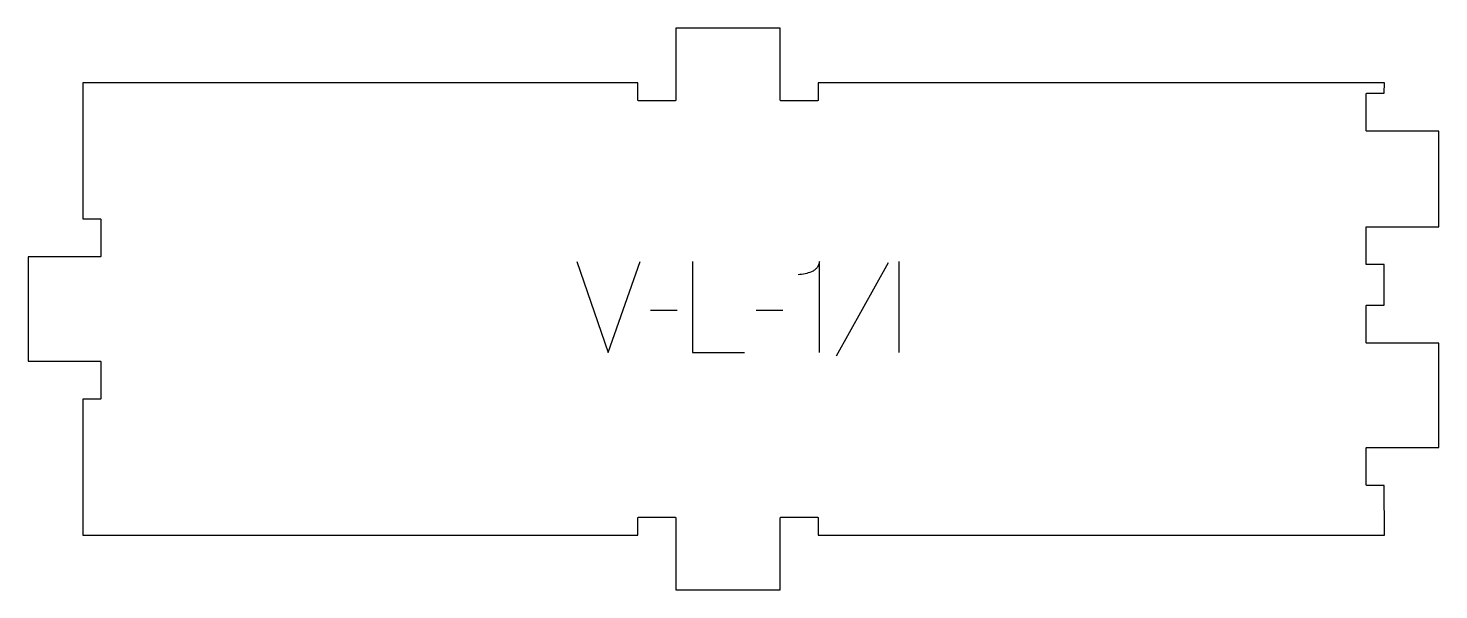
# Model space of a CAD drawing. Extents: x 0 to 466, y 0 to 186.
import ezdxf

# ---------------------------------------------------------------- set-up
doc = ezdxf.new("R2010")
doc.units = 0
doc.layers.add('1_ANYTOOL_1MMDEEP_LABELS_S', color=2, linetype='CONTINUOUS')
doc.layers.add('4_ANYTOOL_CUTTHROUGH_OUTSI', color=5, linetype='CONTINUOUS')

msp = doc.modelspace()

# ---------------------------------------------------------------- linework, layer by layer
at = {"layer": '1_ANYTOOL_1MMDEEP_LABELS_S'}
for p, q in [((283.940999, 107.946771), (266.755285, 77.175342)), ((287.455285, 108.4182), (287.455285, 78.4182)), ((214.212428, 92.303914), (205.426714, 92.2182)), ((249.098142, 92.303914), (240.312428, 92.2182))]:
    msp.add_line(p, q, dxfattribs=at)
for points in [[(181.083856, 108.4182), (191.455285, 78.4182), (201.998142, 108.4182)], [(219.355285, 108.4182), (219.355285, 78.4182), (236.455285, 78.4182)]]:
    msp.add_lwpolyline(points, dxfattribs=at)
msp.add_lwpolyline([(261.226714, 78.4182), (261.226714, 108.461057, -0.057478), (260.96269, 107.368089, -0.075801), (260.423142, 106.387842, -0.075474), (259.60769, 105.603968, -0.055107), (258.612428, 105.053914, -0.039607), (256.470187, 104.354402, -0.05918), (254.240999, 104.089628)], format="xyb", dxfattribs=at)
at = {"layer": '4_ANYTOOL_CUTTHROUGH_OUTSI'}
msp.add_lwpolyline([(260.805593, 18), (447.761378, 18), (447.717149, 34.5), (441.966479, 34.5, -0.414214), (441.716479, 34.75), (441.716479, 46.75, -0.414214), (441.966479, 47), (465.716479, 47), (465.716479, 81.5), (441.966479, 81.5, -0.414214), (441.716479, 81.75), (441.716479, 93.75, -0.414214), (441.966479, 94), (447.716479, 94), (447.716479, 107.411), (441.966479, 107.411, -0.414214), (441.716479, 107.661), (441.716479, 119.661, -0.414214), (441.966479, 119.911), (465.716479, 119.911), (465.716479, 151.5), (441.966479, 151.5, -0.414214), (441.716479, 151.75), (441.716479, 163.75, -0.414214), (441.966479, 164), (447.719311, 164), (447.759184, 167.5), (260.805593, 167.5), (260.805593, 161.75, -0.414214), (260.555593, 161.5), (248.555593, 161.5, -0.414214), (248.305593, 161.75), (248.305593, 185.5), (213.805593, 185.5), (213.805593, 161.75, -0.414214), (213.555593, 161.5), (201.555593, 161.5, -0.414214), (201.305593, 161.75), (201.305593, 167.5), (18, 167.5), (18, 122.5), (23.75, 122.5, -0.414214), (24, 122.25), (24, 110.25, -0.414214), (23.75, 110), (0, 110), (0, 75.5), (23.75, 75.5, -0.414214), (24, 75.25), (24, 63.25, -0.414214), (23.75, 63), (18, 63), (18, 18), (201.305593, 18), (201.305593, 23.75, -0.414214), (201.555593, 24), (213.555593, 24, -0.414214), (213.805593, 23.75), (213.805593, 0), (248.305593, 0), (248.305593, 23.75, -0.414214), (248.555593, 24), (260.555593, 24, -0.414214), (260.805593, 23.75)], format="xyb", close=True, dxfattribs=at)

doc.saveas('drawing.dxf')
